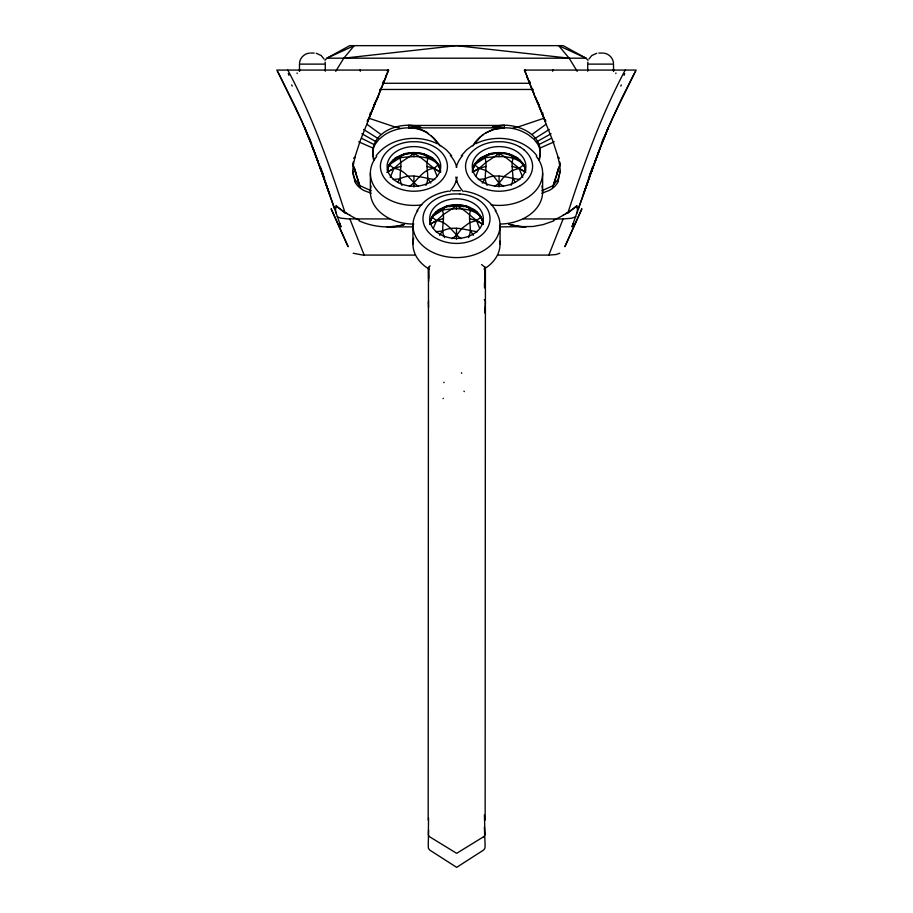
<?xml version="1.0" encoding="UTF-8"?>
<svg xmlns="http://www.w3.org/2000/svg" width="913" height="913" viewBox="0 0 913 913"><rect width="100%" height="100%" fill="white"/><g stroke="black" fill="none" stroke-linecap="round" stroke-linejoin="round"><path stroke-width="1.37" d="M401.96 185.373C397.44 176.734 403.124 166.965 399.814 157.949L403.683 153.955C417.435 150.029 437.384 154.605 440.602 170.548M387.249 170.548C390.228 154.103 410.588 151.238 424.168 153.955L428.037 157.949C424.728 166.965 430.411 176.734 425.892 185.373M428.186 820.182L428.471 268.89M444.54 237.574C440.009 228.935 445.704 219.166 442.394 210.15L446.252 206.155C460.38 201.944 481.779 207.411 483.308 224.472M429.692 224.472C430.959 207 452.848 202.971 466.748 206.155L470.606 210.15C467.296 219.166 472.991 228.935 468.46 237.574M485.145 820.159L485.419 268.981M487.108 185.373C482.589 176.734 488.272 166.965 484.963 157.949L488.832 153.955C502.584 150.029 522.533 154.605 525.751 170.548M472.398 170.548C475.376 154.103 495.736 151.238 509.317 153.955L513.186 157.949C509.876 166.965 515.56 176.734 511.04 185.373M428.448 303.048L428.459 301.861A5.022 3.675 0 0 1 428.665 300.856M540.302 153.452L539.594 159.159A29.41 27.892 -2.9 0 1 539.286 160.277M485.408 303.093L484.643 312.828M560.103 171.13L558.208 181.082M428.528 267.178L428.619 278.716M484.997 834.174L484.392 814.887M485.499 133.127L493.351 129.486L504.318 127.877L504.353 127.261M408.59 126.051L408.556 125.446L504.444 125.446L504.41 126.051M428.562 818.059L428.334 834.208A3.435 3.287 0 0 0 429.783 836.867L456.66 853.335L483.513 836.81M352.875 164.785L353.194 162.023M428.608 830.054L428.243 844.833A112.744 112.744 0 0 0 428.334 847.39A3.857 3.857 0 0 0 428.574 848.565L429.806 850.129L456.66 867.35L483.513 850.106L484.746 848.542A3.857 3.857 0 0 0 484.997 847.355A112.767 112.767 0 0 0 485.088 844.799L484.381 827.132M560.126 171.564L557.969 179.53L553.244 185.293L558.676 168.129L558.254 169.419M540.028 155.324C543.315 133.366 515.446 122.308 497.437 125.914M545.529 120.025L545.689 121.383M299.51 63.123C299.898 57.941 304.36 53.49 309.541 53.102M587.767 63.123L587.904 62.107M552.559 70.906L552.685 70.073M552.844 70.906L552.981 70.073M335.664 207.787L336.167 205.824L338.232 207.548M484.472 285.335L485.339 267.167M484.472 287.903L485.271 268.376A5.01 4.017 0 0 0 485.031 267.326L481.55 264.53M483.171 222.749L483.171 223.377C477.579 199.468 435.421 199.468 429.829 223.377L429.829 222.749M472.398 171.176C478.001 147.986 517.397 147.255 525.363 169.179L525.363 168.7M353.799 158.463L353.97 157.675M613.73 70.073L613.137 70.073L613.536 70.906M613.97 70.073L613.49 71.031M539.777 156.431L539.138 158.6M354.895 157.173L360.27 140.659L376.498 99.951M553.05 185.716L541.854 190.726M552.616 187.564L553.369 185.179L552.582 187.656M557.969 170.297L556.884 173.732L557.284 172.568M553.346 185.51L557.489 172.774M558.105 169.864L560.183 164.614M557.729 172.043L558.208 170.571M557.398 172.237L560.114 164.1L559.806 162.023M583.761 193.065L583.373 194.275L584.343 191.684M583.829 192.871L584.617 190.566M584.754 190.144L585.553 187.816M590.06 174.942L589.695 176.038L590.106 174.931M585.724 187.302L588.223 180.101M573.113 223.708L572.2 226.333M572.017 226.835L577.336 211.474A19.184 13.946 21.4 0 0 577.164 207.776M591.122 171.906L591.647 170.411M588.725 178.686L589.216 177.259M590.985 172.272L590.232 174.44L591.213 172.237M589.376 177.67L590.197 175.113M577.667 210.686L592.491 168.643M588.2 180.751L589.695 176.54M578.363 209.031L588.246 180.854M588.999 178.731L584.537 191.125M440.602 171.176C434.999 147.986 395.603 147.255 387.637 169.179L387.637 168.7M576.913 213.128L577.632 211.086M590.129 175.536L590.7 173.675M591.27 172.317L591.647 171.245M591.978 170.092L590.882 173.39M592.411 169.099L594.774 162.309M593.016 167.193L593.53 165.744M592.754 167.924L600.765 146.548M592.035 170.172L593.108 167.353M591.727 171.233L592.32 169.567M591.088 172.226L590.289 174.429M593.587 165.858L596.771 157.15M594.762 162.605L597.536 154.822M596.075 158.542L598.574 152.049M596.908 156.283L597.33 155.153M597.753 154.023L598.837 151.353M597.593 154.959L598.426 152.756M598.392 152.334L601.53 144.391M598.631 152.209L600.514 146.799M386.781 74.227L388.059 70.906M387.728 71.762L388.379 70.073M382.855 82.455L383.175 81.634M386.142 75.882L386.461 75.06M387.34 70.906L387.66 70.073M385.788 76.795L386.439 75.117M384.841 79.203L385.172 78.381M385.138 78.45L388.71 70.073L276.833 70.073L277.666 71.613M600.971 146.126L607.796 128.687M603.037 140.648L602.763 141.344M600.754 146.673L601.119 145.247M384.19 80.869L384.521 80.036M385.822 77.525L379.934 91.551M371.374 112.025L371.682 111.238M371.99 110.45L372.618 108.875M372.926 108.099L373.634 106.307M373.839 105.782L374.353 104.481M374.729 103.534L375.426 101.742M375.745 100.944L376.053 100.145M376.613 98.752L376.841 98.148M384.487 80.116L382.239 85.788M383.871 81.702L382.57 84.977M601.85 143.9L604.246 137.543M369.286 117.298L367.311 121.383M369.206 117.503L370.45 114.376M370.37 114.57L371.454 111.82M497.688 255.092L548.816 255.092L563.127 218.937L571.39 218.287L575.829 216.758M604.086 137.966L608.012 128.242M608.126 127.957L608.366 127.341M602.614 141.629L603.698 138.902M381.269 88.219L381.6 87.408M381.235 88.31L381.885 86.678M379.283 93.16L380.299 90.638M381.212 89.132L379.317 93.069M378.986 93.879L377.971 96.367M608.218 127.717L608.058 128.334M604.086 138.297L605.536 134.405M377.674 97.109L377.993 96.31M379.466 93.423L377.777 97.565M608.069 128.094L604.543 137.178M367.54 121.372L370.221 115.164M376.704 99.471L377.343 97.896M377.491 98.25L377.811 96.767M374.752 104.219L375.072 103.42M375.038 103.511L376.019 101.138M376.339 101.069L376.829 99.163M376.921 99.654L377.206 98.946M605.787 133.777L606.883 131.13M372.778 108.967L370.199 115.221M372.926 108.613L373.771 106.593M373.577 107.049L374.878 103.899M390.228 177.327L393.96 168.403L400.807 162.4L413.92 153.624C423.997 158.223 430.788 167.558 440.728 172.272L433.892 168.391C422.502 169.476 417.732 180.648 409.378 186.469M433.333 228.25L436.54 220.604L443.376 214.601L456.5 205.824C466.201 210.195 472.763 219.097 482.167 223.833L476.46 220.581L469.624 218.629M475.913 176.049L479.108 168.403L485.956 162.4L499.08 153.624C509.146 158.223 515.936 167.558 525.877 172.272L519.041 168.391L512.204 166.428M607.179 130.422L612.246 118.941M370.062 113.44L370.45 112.55M608.64 126.953L621.388 99.049L634.193 73.759M612.361 118.382L634.843 72.526M564.862 246.556L581.741 208.917M564.976 246.613L581.866 208.974M625.222 70.073C600.959 115.563 583.749 164.294 567.795 213.174L576.833 205.824L577.336 207.787M634.512 73.143L635.505 71.305M635.334 71.613L636.167 70.073L524.29 70.073L527.189 76.715M588.965 59.037L591.807 55.533L596.771 53.251M335.722 71.34L343.779 58.192L354.255 45.65L326.877 58.192L324.971 60.281M416.933 210.777L420.882 205.288M397.748 182.041L399.814 178.845C411.204 172.774 423.073 178.126 434.691 179.484M439.632 235.303L442.394 231.046C453.784 225.02 465.676 230.247 477.271 231.685M482.201 183.102L484.963 178.845C496.352 172.774 508.221 178.126 519.839 179.484M472.923 145.76L480.672 136.699M472.923 145.703C482.76 128.493 505.802 123.312 523.023 131.894A41.496 39.168 -1.6 0 1 524.598 132.659A39.202 37.091 -2.3 0 1 528.627 134.987L534.014 139.335L537.506 143.798A20.634 19.595 -3.6 0 1 540.313 153.452M376.156 155.758C389.919 137.452 417.367 133.914 437.224 143.706M461.305 155.758L466.669 149.812L472.466 145.509M559.795 253.243L555.971 254.544L548.816 255.092M421.658 204.455C428.585 196.854 438.582 192.757 448.58 191.137M576.833 205.824L574.768 207.548M574.505 207.753L571.047 210.344M481.608 135.934L483.525 134.473M394.987 159.341L394.987 158.246C409.754 156.853 426.713 153.281 438.685 164.682L433.892 168.391L437.087 176.049M494.526 186.469L499.08 183.159L504.501 176.141L512.193 170.457L519.041 168.403L523.834 164.682C511.862 153.281 494.903 156.853 480.135 158.246L480.135 159.341M451.946 238.67L456.5 235.36L461.932 228.33L469.624 222.646L476.46 220.604L481.265 216.883C469.293 205.482 452.334 209.054 437.555 210.447L437.555 211.531M532.29 134.257L546.02 124.259M570.922 210.447L570.18 210.96M430.08 265.866L428.836 267.338A5.01 4.029 0 0 0 428.596 268.388L428.619 281.364M569.575 211.371L568.947 211.782M568.114 212.33L567.327 212.832M389.166 165.767L389.166 164.682L399.814 157.949M474.315 165.767L474.315 164.682L484.963 157.949M431.735 217.967L431.735 216.883L442.394 210.15M534.961 138.479L549.318 129.452M566.79 213.151L565.718 213.802M418.474 186.469C410.12 180.648 405.361 169.464 393.96 168.403L387.123 172.272L393.96 168.403L400.796 166.428M461.054 238.67C452.688 232.849 447.929 221.665 436.54 220.604L430.833 223.822L436.54 220.604L443.376 218.629M537.392 141.389L551.064 133.732M538.761 104.755L539.366 104.424M563.549 215.023L562.739 215.457M538.716 144.631L551.395 138.285M475.776 143.706C495.633 133.914 523.081 137.452 536.844 155.758M540.028 148.043L554.248 141.8M553.86 220.889L543.064 224.621L532.964 226.504L499.982 226.881M492.153 127.364L497.106 126.154M492.369 127.455L492.952 127.261M544.342 118.119L517.409 127.181L513.254 127.877M493.34 126.953L504.444 125.446M479.12 168.391L485.944 166.428M541.774 193.259L548.941 190.555A21.182 20.234 0.8 0 0 558.471 181.196M403.866 224.484C389.143 228.843 373.086 226.983 359.14 220.889M343.779 58.192L456.466 45.65L569.153 58.192L577.21 71.34M394.37 226.424L386.929 226.881L413.018 226.881M393.161 179.484L399.814 178.845M478.309 179.484L484.963 178.845M435.729 231.685L442.394 231.046M545.46 121.372L545.027 120.607M452.528 190.703L460.472 190.703M310.591 53.057L314.163 53.057M598.837 53.057L602.409 53.057M382.467 83.277L530.453 83.277M379.625 89.463L533.306 89.463M504.318 127.877L408.682 127.877L408.647 127.261M337.171 216.758L340.777 218.139L347.648 218.892L389.68 218.937M523.32 218.937L563.127 218.937M353.205 253.243L362.735 255.069L415.312 255.092M408.556 125.446L420.631 127.455M459.787 193.955L453.213 193.955A33.69 24.925 0 0 0 433.995 200.267A32.275 23.875 0 0 0 430.594 202.891A34.055 25.187 0 0 0 423.153 216.198A32.126 23.772 0 0 0 423.141 221.049A34.043 25.176 0 0 0 430.605 234.356A32.138 23.772 0 0 0 435.227 237.791A34.032 25.165 0 0 0 453.225 243.292A32.183 23.806 0 0 0 459.775 243.303A34.032 25.165 0 0 0 477.761 237.779A32.138 23.772 0 0 0 482.406 234.356A34.043 25.176 0 0 0 489.847 221.049A32.126 23.772 0 0 0 489.859 216.198A33.952 25.119 0 0 0 481.334 201.978A32.275 23.875 0 0 0 477.773 199.456M513.186 157.949L518.013 158.246L518.013 159.341M428.037 157.949L432.865 158.246L432.865 159.341M470.606 210.15L475.445 210.447L475.445 211.531M367.597 121.383L367.471 120.025M518.63 226.424L526.071 226.881L518.162 226.367L509.134 224.484M603.459 53.102C608.64 53.49 613.102 57.941 613.49 63.123M399.677 127.877L395.523 127.181L368.59 118.119M464.42 191.137C474.418 192.757 484.415 196.854 491.342 204.455M316.229 53.251L321.193 55.533L324.035 59.037M371.146 190.726L359.95 185.716M371.226 193.259L364.059 190.555A21.182 20.234 -0.8 0 1 354.529 181.196M427.056 166.428L433.88 168.391M420.847 127.364C401.743 120.276 370.073 131.415 372.972 155.324M358.683 141.8L372.903 148.043M361.537 138.285L374.216 144.631M350.261 215.457L349.451 215.023M373.634 104.424L374.239 104.755M361.868 133.732L375.528 141.389M347.282 213.802L346.21 213.151M345.673 212.832L344.886 212.33M363.614 129.452L377.971 138.479M427.455 133.127L434.086 138.32L440.077 145.703M428.517 133.777C417.241 125.971 402.119 126.451 389.977 131.894A41.496 39.168 1.6 0 0 388.402 132.659A39.202 37.091 2.3 0 0 384.373 134.987L378.986 139.335L375.494 143.798A20.634 19.595 3.6 0 0 372.687 153.452M344.053 211.782L343.425 211.371M440.534 145.509L446.331 149.812L451.695 155.758M342.82 210.96L342.078 210.447M341.953 210.344L338.495 207.753M503.622 186.469L499.08 183.159L493.648 176.141L485.956 170.457L479.108 168.403L474.315 164.682M366.912 124.259L380.641 134.257M389.166 164.682L393.96 168.391M431.735 216.883L436.54 220.581M431.393 135.934L440.077 145.76M336.167 205.824L345.205 213.174C329.251 164.294 312.029 115.563 287.778 70.073M587.961 60.281L586.055 58.192L563.184 45.65L349.747 45.65L326.877 58.192L586.055 58.192L558.676 45.65L569.153 58.192M492.118 205.288L496.067 210.777M513.186 178.845L515.252 182.041M470.606 231.046L473.368 235.303M428.037 178.845L430.799 183.102M277.495 71.305L278.488 73.143M278.157 72.526L296.189 108.533M278.807 73.759L302.488 122.604M296.04 108.476L304.36 126.953M331.134 208.974L348.024 246.613M331.259 208.917L348.138 246.556M302.751 123.54L308.457 137.178M542.55 112.55L542.938 113.44M304.68 127.466L304.942 128.334M304.782 127.717L312.463 147.233M305.239 129.03L305.821 130.422M519.041 168.403L522.772 177.327M476.46 220.604L479.667 228.25M306.117 131.13L308.914 138.297M539.229 106.593L540.074 108.613M540.222 108.967L542.162 113.669M538.91 105.794L539.423 107.049M537.928 103.42L539.263 106.65M541.82 112.835L545.403 121.383L543.714 117.298M536.981 101.138L552.73 140.659L558.105 157.173M537.552 103.203L536.502 99.951M536.661 101.069L535.657 97.896M535.977 98.684L536.33 99.551M535.189 96.767L535.52 97.565M535.509 98.25L534.014 93.879M535.007 96.31L535.326 97.109M534.379 95.488L532.701 90.638M304.874 127.957L308.914 137.966M533.363 92.259L533.683 93.069M533.032 91.448L533.717 93.16M531.788 89.132L532.37 90.558M533.066 91.551L531.218 87.705M308.754 137.543L311.15 143.9M531.731 88.219L529.517 83.448M531.081 86.598L531.765 88.31M309.302 138.902L310.386 141.629M530.761 85.788L528.513 80.116M542.55 114.376L543.794 117.503M528.958 82.033L530.111 84.167M349.873 218.937L364.184 255.092M541.318 111.238L542.63 114.57M539.161 105.782L538.647 104.481M539.366 106.307L540.074 108.099M540.382 108.875L540.998 110.45M529.791 83.357L527.178 77.525M536.159 98.159L536.388 98.752M536.947 100.145L537.255 100.944M537.574 101.742L538.271 103.534M528.479 80.036L528.81 80.869M354.792 181.082L352.897 171.13M528.159 79.203L526.596 76.03M311.47 144.391L313.102 148.899M309.964 140.648L310.237 141.344M525.34 70.073L525.66 70.906M527.212 76.795L527.862 78.45M311.881 145.247L312.28 146.285M529.825 81.634L530.145 82.455M526.539 75.06L526.858 75.882M312.486 146.799L312.668 147.792M312.691 147.335L312.885 148.34M526.219 74.227L524.941 70.906M313.102 148.397L313.319 149.447M524.621 70.073L525.272 71.762M313.319 148.956L315.247 154.023M313.102 148.591L313.524 150.006M313.536 149.515L313.741 150.554M313.741 150.074L313.946 151.102M314.072 150.919L315.407 154.959M322.894 174.931L323.305 176.061L322.94 174.942M312.235 146.548L320.68 169.567M314.688 152.745L319.984 167.193M315.67 155.153L316.925 158.542M315.464 154.822L320.589 169.099M328.463 191.125L329.627 194.309L329.239 193.065M322.711 174.429L321.912 172.226M319.892 167.353L320.965 170.172M320.771 169.373L340.994 226.881L339.887 223.708M321.022 170.092L322.118 173.39M321.353 171.245L321.73 172.317M328.349 190.828L324.001 178.731M321.787 172.237L322.494 174.463M322.3 173.675L324.8 180.751M336.075 213.083L335.664 211.474A19.184 13.946 -21.4 0 1 335.836 207.776M322.3 173.082L322.791 174.451L322.015 172.272M322.803 175.113L323.624 177.67M334.637 209.031L324.754 180.854M321.353 170.411L321.878 171.906M323.282 175.855L324.275 178.686M324.777 180.101L327.276 187.302M327.447 187.816L328.246 190.144M328.383 190.566L329.171 192.871M352.886 164.1L356.127 173.767L354.324 168.129L354.746 169.419M373.862 158.6L373.223 156.431M352.817 164.614L355.271 172.043M354.895 169.864L360.418 187.656M355.511 172.774L359.654 185.51M360.384 187.564C357.885 182.44 352.475 178.172 352.875 171.564M299.51 71.031L299.852 70.073L299.464 70.906M559.03 157.675L559.213 158.554M360.019 70.073L360.156 70.906M360.315 70.073L360.441 70.906M325.096 62.107L325.233 63.123M560.057 163.998L560.126 164.785M428.448 303.127L428.539 307.339M372.698 153.452L373.406 159.159A29.41 27.892 2.9 0 0 373.714 160.277M485.408 303.013L485.396 301.918A5.022 3.675 0 0 0 484.255 299.544M613.525 71.237L613.525 64.115L587.721 64.115L587.721 71.237M542.63 173.185L542.63 191.867M524.724 166.737L524.724 167.364M523.834 164.682L523.834 165.767M522.704 163.142L522.704 163.769M519.782 159.912L519.782 160.54M516.073 157.162L516.073 157.801M511.702 155.005L511.702 155.644M509.317 153.955L509.317 155.039M506.841 153.521L506.841 154.149M501.682 152.768L501.682 153.395M500.062 225.385L500.062 244.056M499.08 152.448L499.08 156.716M499.08 176.129L499.08 186.994M496.467 152.768L496.467 153.395M491.308 153.521L491.308 154.149M488.832 153.955L488.832 155.039M486.446 155.005L486.446 155.644M482.144 218.937L482.144 219.565M482.075 157.162L482.075 157.801M481.265 216.883L481.265 217.967M480.135 215.342L480.135 215.97M478.366 159.912L478.366 160.54M477.214 212.113L477.214 212.74M475.445 163.142L475.445 163.769M473.425 166.737L473.425 167.364M473.493 209.362L473.493 209.99M469.122 207.205L469.122 207.833M466.748 206.155L466.748 207.24M464.272 205.722L464.272 206.349M459.113 204.969L459.113 205.596M456.5 179.998L456.5 182.338M456.5 204.649L456.5 208.917M456.5 228.33L456.5 239.195M453.887 204.969L453.887 205.596M448.728 205.722L448.728 206.349M446.252 206.155L446.252 207.24M443.878 207.205L443.878 207.833M439.575 166.737L439.575 167.364M439.507 209.362L439.507 209.99M438.685 164.682L438.685 165.767M437.555 163.142L437.555 163.769M435.786 212.113L435.786 212.74M434.634 159.912L434.634 160.54M432.865 215.342L432.865 215.97M430.925 157.162L430.925 157.801M430.856 218.937L430.856 219.565M426.554 155.005L426.554 155.644M424.168 153.955L424.168 155.039M421.692 153.521L421.692 154.149M416.533 152.768L416.533 153.395M413.92 152.448L413.92 156.716M413.92 176.129L413.92 186.994M412.938 225.385L412.938 244.056M411.318 152.768L411.318 153.395M406.159 153.521L406.159 154.149M403.683 153.955L403.683 155.039M401.298 155.005L401.298 155.644M396.927 157.162L396.927 157.801M393.218 159.912L393.218 160.54M390.296 163.142L390.296 163.769M388.276 166.737L388.276 167.364M370.37 173.185L370.37 191.867M325.279 71.237L325.279 64.115L299.475 64.115L299.475 71.237M387.569 169.989A26.808 19.824 0 0 1 388.151 168.14M390.113 164.488A26.808 19.824 0 0 1 393.115 161.099M397.029 158.211A26.808 19.824 0 0 1 401.617 155.986M411.512 153.852A26.808 19.824 0 0 1 416.339 153.852M426.234 155.986A26.808 19.824 0 0 1 440.283 169.989M413.92 224.084A43.562 32.217 0 0 1 371.089 186.001M457.162 177.076A43.562 32.217 0 0 1 449.767 191.502M421.852 204.877A43.562 32.217 0 0 1 378.085 191.502A43.562 32.217 0 0 1 376.681 156.488M450.383 155.564A43.562 32.217 0 0 1 456.762 167.33M392.658 185.59A32.138 23.772 0 0 1 388.014 182.155A34.043 25.176 0 0 1 380.584 168.848A32.126 23.772 0 0 1 380.561 163.998A34.055 25.187 0 0 1 388.036 150.702A32.275 23.875 0 0 1 391.403 148.054A33.69 24.925 0 0 1 410.645 141.766L417.207 141.755A33.69 24.925 0 0 1 435.181 147.267A32.275 23.875 0 0 1 438.765 149.766A33.952 25.119 0 0 1 447.256 163.998A32.126 23.772 0 0 1 447.29 168.848A34.043 25.176 0 0 1 439.826 182.155A32.138 23.772 0 0 1 435.193 185.59A34.032 25.165 0 0 1 417.207 191.091A32.183 23.806 0 0 1 410.645 191.102A34.032 25.165 0 0 1 392.658 185.579M429.806 224.016A26.808 19.824 0 0 1 435.695 213.3M439.61 210.401A26.808 19.824 0 0 1 444.186 208.187M449.128 206.737A26.808 19.824 0 0 1 454.092 206.053M458.908 206.053A26.808 19.824 0 0 1 463.872 206.737M468.814 208.187A26.808 19.824 0 0 1 473.391 210.401M477.305 213.3A26.808 19.824 0 0 1 483.194 224.016M499.879 241.169A43.562 32.217 0 0 1 483.958 269.073M429.042 269.073A43.562 32.217 0 0 1 413.669 238.202M495.188 210.595A43.562 32.217 0 0 1 456.5 257.603A43.562 32.217 0 0 1 417.812 210.595M459.924 193.967A33.69 24.925 0 0 1 477.898 199.468M472.717 169.989A26.808 19.824 0 0 1 486.766 155.986M496.661 153.852A26.808 19.824 0 0 1 501.488 153.852M511.383 155.986A26.808 19.824 0 0 1 515.971 158.211M519.885 161.099A26.808 19.824 0 0 1 522.887 164.488M524.849 168.14A26.808 19.824 0 0 1 525.432 169.989M541.911 186.001A43.562 32.217 0 0 1 500.381 224.062M536.319 156.488A43.562 32.217 0 0 1 534.915 191.502A43.562 32.217 0 0 1 491.148 204.877M463.233 191.502A43.562 32.217 0 0 1 455.838 177.076M456.238 167.33A43.562 32.217 0 0 1 462.617 155.564M520.342 185.579A34.032 25.165 0 0 1 502.355 191.091A32.183 23.806 0 0 1 495.793 191.102A34.032 25.165 0 0 1 477.807 185.579A32.138 23.772 0 0 1 473.162 182.155A34.043 25.176 0 0 1 465.733 168.848A32.126 23.772 0 0 1 465.71 163.998A34.055 25.187 0 0 1 473.185 150.702A32.275 23.875 0 0 1 476.563 148.054A33.69 24.925 0 0 1 495.793 141.766L502.355 141.755A33.69 24.925 0 0 1 520.33 147.267M520.342 185.59A32.138 23.772 0 0 0 524.986 182.155A34.043 25.176 0 0 0 532.416 168.848A32.126 23.772 0 0 0 532.439 163.998A33.952 25.119 0 0 0 523.902 149.778M520.342 147.255A32.275 23.875 0 0 1 523.914 149.766M484.951 834.174A3.447 3.298 0 0 1 483.536 836.844M518.652 226.173A64.115 62.449 4.2 0 1 508.975 224.176M404.185 224.701A64.115 62.986 -0.2 0 1 394.416 226.709M408.682 127.5A33.781 31.647 -2.8 0 1 427.661 132.83M288.474 74.09A71.842 1.78 67.1 0 1 288.246 73.565M292.217 86.13A99.118 5.113 68 0 1 291.681 84.92M297.056 72.994A76.76 5.33 76.2 0 1 297.193 73.542M309.324 137.715A48.697 2.876 70.3 0 1 311.641 143.615M308.172 135.626A36.897 1.347 69.7 0 1 309.313 138.491M316.959 158.588A38.768 1.37 69.4 0 1 318.192 161.932M320.258 166.417A33.804 1.039 69.4 0 1 324.606 178.811M352.772 171.13A63.225 60.429 -1.1 0 1 355.111 157.23M359.46 220.193A80.207 75.79 9.2 0 1 345.639 212.603M288.93 75.311A72.047 1.78 67.1 0 1 288.691 74.775M624.754 73.565A71.842 1.78 -67.1 0 1 624.526 74.09M621.319 84.92A99.083 5.113 -68 0 1 620.783 86.119M615.807 73.542A76.76 5.33 -76.2 0 1 615.944 72.994M601.359 143.615A48.697 2.876 -70.3 0 1 603.676 137.715M603.687 138.491A36.897 1.347 -69.7 0 1 604.828 135.626M594.808 161.932A38.768 1.37 -69.4 0 1 596.041 158.588M588.394 178.811A33.804 1.039 -69.4 0 1 592.742 166.417M567.361 212.603A80.207 75.79 -9.2 0 1 553.54 220.193M557.889 157.23A63.225 60.429 1.1 0 1 560.228 171.13M624.309 74.775A72.047 1.78 -67.1 0 1 624.07 75.311M461.75 373.28A255.4 1.541 53.4 0 1 461.362 372.766M443.775 382.661A255.4 1.107 -49.6 0 1 444.083 382.285M464.295 391.609A224.644 1.335 53.2 0 1 463.964 391.163M443.045 398.627A224.644 1.004 -49.3 0 1 443.341 398.285M479.108 168.391L472.272 172.272L479.108 168.403M398.49 182.634A26.808 19.824 0 0 0 440.625 168.209A26.808 19.824 0 0 0 402.667 148.431A26.808 19.824 0 0 0 398.49 182.634M443.102 235.794A26.808 19.824 0 0 0 483.308 218.629A26.808 19.824 0 0 0 443.102 201.453A26.808 19.824 0 0 0 443.102 235.794M483.639 182.634A26.808 19.824 0 0 0 525.774 168.209A26.808 19.824 0 0 0 487.816 148.431A26.808 19.824 0 0 0 483.639 182.634"/></g></svg>
